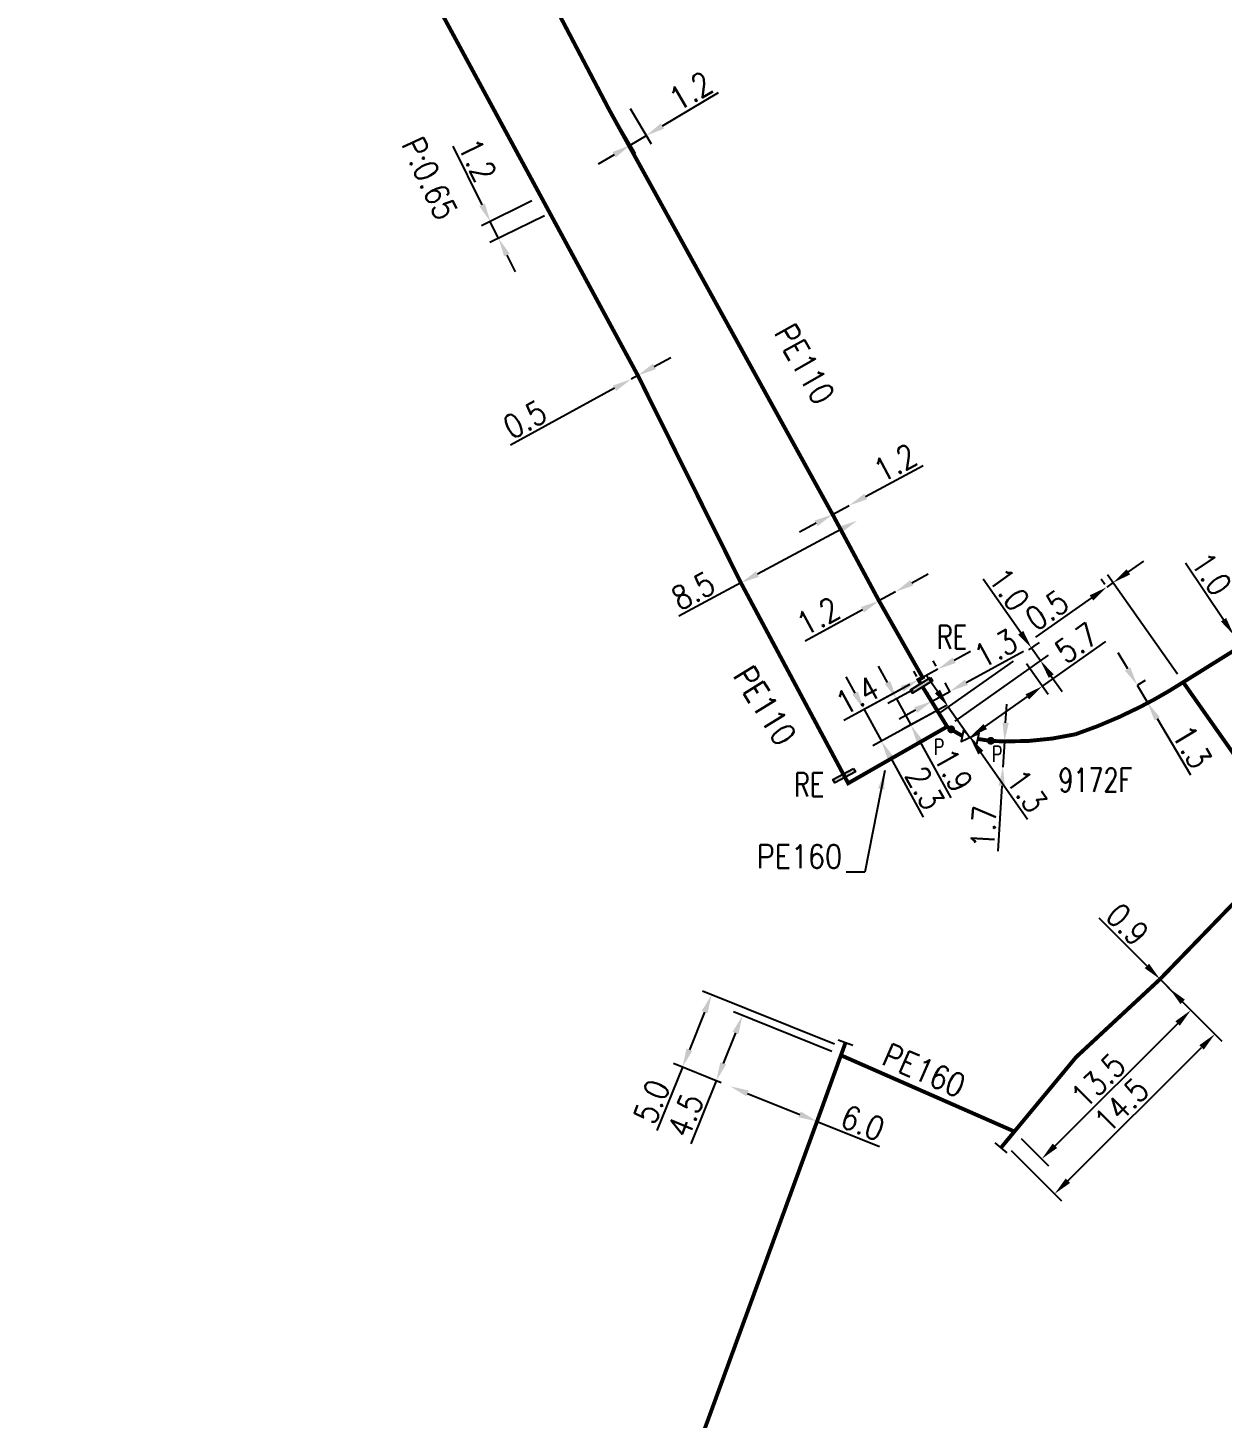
# Model space of a CAD drawing. Header units: millimetres. Extents: x 150994 to 151987, y 125997 to 127005.
# Drawn here: x 151281.9 to 151358.4, y 126836.5 to 126925.6 of the extents above; entities that cross this region are included whole.
import ezdxf
from ezdxf.enums import TextEntityAlignment as Align

# ---------------------------------------------------------------- set-up
doc = ezdxf.new("R2010")
doc.units = ezdxf.units.MM
doc.header["$PDMODE"] = 34
doc.linetypes.add('L_100_PE', pattern=[14, 10, -1.5, 1, -1.5])
doc.layers.get('0').update_dxf_attribs({"linetype": 'CONTINUOUS'})
doc.layers.get('Defpoints').update_dxf_attribs({"linetype": 'CONTINUOUS'})
for name, color, linetype in [('L_140', 3, 'CONTINUOUS'), ('L_300', 7, 'CONTINUOUS'), ('L_340', 7, 'CONTINUOUS')]:
    doc.layers.add(name, color=color, linetype=linetype)
doc.styles.add('G_ROMANS', font='ROMANS.SHX', dxfattribs={"width": 0.75})
doc.styles.get("Standard").update_dxf_attribs({"font": 'romans.shx', "width": 0.85})
doc.dimstyles.get("Standard").update_dxf_attribs({"dimtxt": 1.5, "dimasz": 1.2, "dimexe": 0.625, "dimexo": 0.625, "dimgap": 0.25, "dimtad": 1, "dimdec": 1, "dimzin": 0, "dimdsep": 46, "dimtxsty": 'Standard', "dimcen": -0.5, "dimadec": 0, "dimazin": 0, "dimtfac": 1, "dimtdec": 1, "dimtmove": 0, "dimatfit": 3, "dimfxl": 0, "dimtolj": 1, "dimtzin": 0, "dimarcsym": 0})

# ---------------------------------------------------------------- blocks, each defined once
blk = doc.blocks.new('*D816')
at = {"layer": 'Defpoints', "color": 0, "linetype": 'Continuous', "transparency": 16777216}
for p in [(151354.463, 126864.667), (151356.443, 126862.682), (151345.133, 126854.904)]:
    blk.add_point(p, dxfattribs=at)
at = {"layer": 'L_140', "color": 0, "linetype": 'Continuous', "lineweight": -2, "transparency": 16777216}
for p, q in [((151354.904, 126864.225), (151356.884, 126862.239)), ((151347.734, 126853.996), (151355.593, 126861.834)), ((151345.575, 126854.461), (151347.325, 126852.706))]:
    blk.add_line(p, q, dxfattribs=at)
at = {"layer": 'L_140', "color": 0, "linetype": 'Continuous', "transparency": 16777216}
for points in [[(151355.452, 126861.976), (151355.734, 126861.693), (151356.443, 126862.682)], [(151347.592, 126854.138), (151347.875, 126853.854), (151346.884, 126853.149)]]:
    blk.add_solid(points, dxfattribs=at)
at = {"layer": 'L_140', "color": 0, "linetype": 'Continuous', "transparency": 16777216, "insert": (151350.501, 126858.168), "char_height": 1.5, "attachment_point": 5, "rotation": 44.92164}
blk.add_mtext('\\A1;13.5', dxfattribs=at)
blk = doc.blocks.new('*D817')
at = {"layer": 'Defpoints', "color": 0, "linetype": 'Continuous', "transparency": 16777216}
for p in [(151354.463, 126864.667), (151357.976, 126861.145), (151344.492, 126854.131)]:
    blk.add_point(p, dxfattribs=at)
at = {"layer": 'L_340', "color": 0, "linetype": 'Continuous', "lineweight": -2, "transparency": 16777216}
for p, q in [((151354.904, 126864.225), (151358.417, 126860.702)), ((151348.558, 126851.753), (151357.126, 126860.297)), ((151344.934, 126853.688), (151348.15, 126850.463))]:
    blk.add_line(p, q, dxfattribs=at)
at = {"layer": 'L_340', "color": 0, "linetype": 'Continuous', "transparency": 16777216}
for points in [[(151356.985, 126860.439), (151357.267, 126860.156), (151357.976, 126861.145)], [(151348.417, 126851.895), (151348.699, 126851.611), (151347.709, 126850.906)]]:
    blk.add_solid(points, dxfattribs=at)
at = {"layer": 'L_340', "color": 0, "linetype": 'Continuous', "transparency": 16777216, "insert": (151351.994, 126856.592), "char_height": 1.5, "attachment_point": 5, "rotation": 44.92164}
blk.add_mtext('\\A1;14.5', dxfattribs=at)
blk = doc.blocks.new('*D818')
at = {"layer": 'Defpoints', "color": 0, "linetype": 'Continuous', "transparency": 16777216}
for p in [(151354.463, 126864.667), (151355.063, 126864.065), (151355.063, 126864.065)]:
    blk.add_point(p, dxfattribs=at)
at = {"layer": 'L_140', "color": 0, "linetype": 'Continuous', "lineweight": -2, "transparency": 16777216}
for p, q in [((151353.615, 126865.517), (151350.571, 126868.569)), ((151355.063, 126864.065), (151354.463, 126864.667)), ((151355.91, 126863.216), (151356.758, 126862.366))]:
    blk.add_line(p, q, dxfattribs=at)
at = {"layer": 'L_140', "color": 0, "linetype": 'Continuous', "transparency": 16777216}
for points in [[(151353.757, 126865.658), (151353.474, 126865.376), (151354.463, 126864.667)], [(151356.052, 126863.357), (151355.769, 126863.075), (151355.063, 126864.065)]]:
    blk.add_solid(points, dxfattribs=at)
at = {"layer": 'L_140', "color": 0, "linetype": 'Continuous', "transparency": 16777216, "insert": (151352.378, 126868.174), "char_height": 1.5, "attachment_point": 5, "rotation": 314.92164}
blk.add_mtext('\\A1;0.9', dxfattribs=at)
blk = doc.blocks.new('*D819')
at = {"layer": 'Defpoints', "color": 0, "linetype": 'Continuous', "transparency": 16777216}
for p in [(151334.018, 126859.79), (151326.029, 126858.159), (151326.923, 126857.799)]:
    blk.add_point(p, dxfattribs=at)
at = {"layer": 'L_140', "color": 0, "linetype": 'Continuous', "lineweight": -2, "transparency": 16777216}
for p, q in [((151333.438, 126860.024), (151327.132, 126862.566)), ((151327.263, 126861.22), (151326.478, 126859.272)), ((151326.344, 126858.032), (151325.449, 126858.393)), ((151326.029, 126858.159), (151324.394, 126854.105))]:
    blk.add_line(p, q, dxfattribs=at)
at = {"layer": 'L_140', "color": 0, "linetype": 'Continuous', "transparency": 16777216}
for points in [[(151327.078, 126861.295), (151327.449, 126861.145), (151327.712, 126862.333)], [(151326.292, 126859.347), (151326.663, 126859.197), (151326.029, 126858.159)]]:
    blk.add_solid(points, dxfattribs=at)
at = {"layer": 'L_140', "color": 0, "linetype": 'Continuous', "transparency": 16777216, "insert": (151324.06, 126855.95), "char_height": 1.5, "attachment_point": 5, "rotation": 68.03891}
blk.add_mtext('\\A1;4.5', dxfattribs=at)
blk = doc.blocks.new('*D820')
at = {"layer": 'Defpoints', "color": 0, "linetype": 'Continuous', "transparency": 16777216}
for p in [(151326.923, 126857.799), (151326.923, 126857.799), (151332.488, 126855.555)]:
    blk.add_point(p, dxfattribs=at)
at = {"layer": 'L_140', "color": 0, "linetype": 'Continuous', "lineweight": -2, "transparency": 16777216}
for p, q in [((151328.036, 126857.35), (151331.375, 126856.004)), ((151332.488, 126855.555), (151336.486, 126853.943))]:
    blk.add_line(p, q, dxfattribs=at)
at = {"layer": 'L_140', "color": 0, "linetype": 'Continuous', "transparency": 16777216}
for points in [[(151328.111, 126857.535), (151327.961, 126857.164), (151326.923, 126857.799)], [(151331.45, 126856.189), (151331.3, 126855.818), (151332.488, 126855.555)]]:
    blk.add_solid(points, dxfattribs=at)
at = {"layer": 'L_140', "color": 0, "linetype": 'Continuous', "transparency": 16777216, "insert": (151335.417, 126855.452), "char_height": 1.5, "attachment_point": 5, "rotation": 338.03891}
blk.add_mtext('\\A1;6.0', dxfattribs=at)
blk = doc.blocks.new('*D821')
at = {"layer": 'Defpoints', "color": 0, "linetype": 'Continuous', "transparency": 16777216}
for p in [(151334.189, 126860.26), (151323.863, 126859.033), (151326.923, 126857.799)]:
    blk.add_point(p, dxfattribs=at)
at = {"layer": 'L_340', "color": 0, "linetype": 'Continuous', "lineweight": -2, "transparency": 16777216}
for p, q in [((151333.61, 126860.494), (151325.153, 126863.904)), ((151325.284, 126862.557), (151324.312, 126860.146)), ((151326.344, 126858.032), (151323.283, 126859.266)), ((151323.863, 126859.033), (151322.228, 126854.978))]:
    blk.add_line(p, q, dxfattribs=at)
at = {"layer": 'L_340', "color": 0, "linetype": 'Continuous', "transparency": 16777216}
for points in [[(151325.099, 126862.632), (151325.47, 126862.482), (151325.733, 126863.67)], [(151324.126, 126860.22), (151324.497, 126860.071), (151323.863, 126859.033)]]:
    blk.add_solid(points, dxfattribs=at)
at = {"layer": 'L_340', "color": 0, "linetype": 'Continuous', "transparency": 16777216, "insert": (151321.894, 126856.823), "char_height": 1.5, "attachment_point": 5, "rotation": 68.03891}
blk.add_mtext('\\A1;5.0', dxfattribs=at)
blk = doc.blocks.new('L_340_07')
at = {"color": 0, "linetype": 'Continuous', "const_width": 0.25, "flags": 128}
blk.add_lwpolyline([(0, 0), (0.35, 0)], dxfattribs=at)
at = {"color": 0, "linetype": 'Continuous', "flags": 128}
blk.add_lwpolyline([(0.35, -0.5), (0.35, 0.5)], dxfattribs=at)
at = {"color": 0, "linetype": 'Continuous', "width": 0.75, "flags": 3}
for tag, p in [('DEF_LEG', (0.723, -3.465)), ('DEF_COUP', (0.723, -5.965)), ('DEF_TYPE', (0.723, -8.465))]:
    blk.add_attdef(tag, text='', height=1.2, dxfattribs=at).set_placement(p, align=Align.MIDDLE)
blk = doc.blocks.new('*D842')
at = {"layer": 'Defpoints', "color": 0, "linetype": 'Continuous', "transparency": 16777216}
for p in [(151351.048, 126889.786), (151351.289, 126889.445), (151355.946, 126883.695)]:
    blk.add_point(p, dxfattribs=at)
at = {"layer": 'L_140', "color": 0, "linetype": 'Continuous', "lineweight": -2, "transparency": 16777216}
for p, q in [((151352.439, 126890.765), (151353.42, 126891.455)), ((151355.586, 126884.206), (151351.098, 126890.585)), ((151350.929, 126889.956), (151350.689, 126890.297)), ((151351.457, 126890.074), (151351.048, 126889.786)), ((151350.067, 126889.096), (151346.492, 126886.58))]:
    blk.add_line(p, q, dxfattribs=at)
at = {"layer": 'L_140', "color": 0, "linetype": 'Continuous', "transparency": 16777216}
for points in [[(151352.324, 126890.928), (151352.554, 126890.601), (151351.457, 126890.074)], [(151349.952, 126889.259), (151350.182, 126888.932), (151351.048, 126889.786)]]:
    blk.add_solid(points, dxfattribs=at)
at = {"layer": 'L_140', "color": 0, "linetype": 'Continuous', "transparency": 16777216, "insert": (151347.213, 126888.311), "char_height": 1.5, "attachment_point": 5, "rotation": 35.12962}
blk.add_mtext('\\A1;0.5', dxfattribs=at)
blk = doc.blocks.new('*D843')
at = {"layer": 'Defpoints', "color": 0, "linetype": 'Continuous', "transparency": 16777216}
for p in [(151359.201, 126886.704), (151359.201, 126886.704), (151359.665, 126886.016)]:
    blk.add_point(p, dxfattribs=at)
at = {"layer": 'L_140', "color": 0, "linetype": 'Continuous', "lineweight": -2, "transparency": 16777216}
for p, q in [((151358.53, 126887.699), (151356.094, 126891.315)), ((151359.665, 126886.016), (151359.201, 126886.704)), ((151360.335, 126885.021), (151361.006, 126884.026))]:
    blk.add_line(p, q, dxfattribs=at)
at = {"layer": 'L_140', "color": 0, "linetype": 'Continuous', "transparency": 16777216}
for points in [[(151358.696, 126887.811), (151358.364, 126887.588), (151359.201, 126886.704)], [(151360.501, 126885.133), (151360.169, 126884.909), (151359.665, 126886.016)]]:
    blk.add_solid(points, dxfattribs=at)
at = {"layer": 'L_140', "color": 0, "linetype": 'Continuous', "transparency": 16777216, "insert": (151357.759, 126890.634), "char_height": 1.5, "attachment_point": 5, "rotation": 303.97425}
blk.add_mtext('\\A1;1.0', dxfattribs=at)
blk = doc.blocks.new('*D845')
at = {"layer": 'Defpoints', "color": 0, "linetype": 'Continuous', "transparency": 16777216}
for p in [(151334.538, 126895.017), (151334.538, 126895.017), (151333.482, 126894.447)]:
    blk.add_point(p, dxfattribs=at)
at = {"layer": 'L_140', "color": 0, "linetype": 'Continuous', "lineweight": -2, "transparency": 16777216}
for p, q in [((151335.595, 126895.586), (151339.282, 126897.575)), ((151333.482, 126894.447), (151334.538, 126895.017)), ((151332.426, 126893.878), (151331.37, 126893.308))]:
    blk.add_line(p, q, dxfattribs=at)
at = {"layer": 'L_140', "color": 0, "linetype": 'Continuous', "transparency": 16777216}
for points in [[(151335.5, 126895.762), (151335.69, 126895.41), (151334.538, 126895.017)], [(151332.331, 126894.054), (151332.521, 126893.701), (151333.482, 126894.447)]]:
    blk.add_solid(points, dxfattribs=at)
at = {"layer": 'L_140', "color": 0, "linetype": 'Continuous', "transparency": 16777216, "insert": (151337.492, 126897.746), "char_height": 1.5, "attachment_point": 5, "rotation": 28.33823}
blk.add_mtext('\\A1;1.2', dxfattribs=at)
blk = doc.blocks.new('*D846')
at = {"layer": 'Defpoints', "color": 0, "linetype": 'Continuous', "transparency": 16777216}
for p in [(151335.06, 126894.05), (151335.06, 126894.05), (151327.612, 126890.058)]:
    blk.add_point(p, dxfattribs=at)
at = {"layer": 'L_140', "color": 0, "linetype": 'Continuous', "lineweight": -2, "transparency": 16777216}
for p, q in [((151334.002, 126893.483), (151328.67, 126890.625)), ((151327.612, 126890.058), (151323.63, 126887.924))]:
    blk.add_line(p, q, dxfattribs=at)
at = {"layer": 'L_140', "color": 0, "linetype": 'Continuous', "transparency": 16777216}
for points in [[(151333.908, 126893.659), (151334.097, 126893.307), (151335.06, 126894.05)], [(151328.575, 126890.801), (151328.764, 126890.449), (151327.612, 126890.058)]]:
    blk.add_solid(points, dxfattribs=at)
at = {"layer": 'L_140', "color": 0, "linetype": 'Continuous', "transparency": 16777216, "insert": (151324.555, 126889.555), "char_height": 1.5, "attachment_point": 5, "rotation": 28.19027}
blk.add_mtext('\\A1;8.5', dxfattribs=at)
blk = doc.blocks.new('*D847')
at = {"layer": 'Defpoints', "color": 0, "linetype": 'Continuous', "transparency": 16777216}
for p in [(151345.552, 126885.409), (151340.896, 126882.122), (151342.28, 126880.161)]:
    blk.add_point(p, dxfattribs=at)
at = {"layer": 'L_300', "color": 0, "linetype": 'Continuous', "lineweight": -2, "transparency": 16777216}
for p, q in [((151345.042, 126885.049), (151340.385, 126881.761)), ((151340.204, 126883.102), (151339.512, 126884.083)), ((151340.896, 126882.122), (151342.28, 126880.161)), ((151342.972, 126879.181), (151345.978, 126874.922))]:
    blk.add_line(p, q, dxfattribs=at)
at = {"layer": 'L_300', "color": 0, "linetype": 'Continuous', "transparency": 16777216}
for points in [[(151340.367, 126883.218), (151340.04, 126882.987), (151340.896, 126882.122)], [(151343.135, 126879.296), (151342.808, 126879.065), (151342.28, 126880.161)]]:
    blk.add_solid(points, dxfattribs=at)
at = {"layer": 'L_300', "color": 0, "linetype": 'Continuous', "transparency": 16777216, "insert": (151345.933, 126876.72), "char_height": 1.5, "attachment_point": 5, "rotation": 305.21775}
blk.add_mtext('\\A1;1.3', dxfattribs=at)
blk = doc.blocks.new('*D848')
at = {"layer": 'Defpoints', "color": 0, "linetype": 'Continuous', "transparency": 16777216}
for p in [(151345.552, 126885.409), (151346.937, 126883.448), (151342.28, 126880.161)]:
    blk.add_point(p, dxfattribs=at)
at = {"layer": 'L_300', "color": 0, "linetype": 'Continuous', "lineweight": -2, "transparency": 16777216}
for p, q in [((151346.937, 126883.448), (151350.993, 126886.312)), ((151345.913, 126884.898), (151347.297, 126882.938)), ((151343.26, 126880.853), (151345.956, 126882.756))]:
    blk.add_line(p, q, dxfattribs=at)
at = {"layer": 'L_300', "color": 0, "linetype": 'Continuous', "transparency": 16777216}
for points in [[(151345.841, 126882.92), (151346.072, 126882.593), (151346.937, 126883.448)], [(151343.145, 126881.017), (151343.376, 126880.69), (151342.28, 126880.161)]]:
    blk.add_solid(points, dxfattribs=at)
at = {"layer": 'L_300', "color": 0, "linetype": 'Continuous', "transparency": 16777216, "insert": (151349.121, 126886.214), "char_height": 1.5, "attachment_point": 5, "rotation": 35.21775}
blk.add_mtext('\\A1;5.7', dxfattribs=at)
blk = doc.blocks.new('*D849')
at = {"layer": 'Defpoints', "color": 0, "linetype": 'Continuous', "transparency": 16777216}
for p in [(151345.553, 126885.409), (151346.228, 126885.886), (151340.824, 126880.847)]:
    blk.add_point(p, dxfattribs=at)
at = {"layer": 'L_140', "color": 0, "linetype": 'Continuous', "lineweight": -2, "transparency": 16777216}
for p, q in [((151345.536, 126886.866), (151343.12, 126890.288)), ((151346.063, 126885.769), (151346.738, 126886.246)), ((151341.335, 126881.208), (151347.315, 126885.429)), ((151346.804, 126885.069), (151346.228, 126885.886)), ((151347.496, 126884.088), (151348.188, 126883.108))]:
    blk.add_line(p, q, dxfattribs=at)
at = {"layer": 'L_140', "color": 0, "linetype": 'Continuous', "transparency": 16777216}
for points in [[(151345.699, 126886.981), (151345.372, 126886.751), (151346.228, 126885.886)], [(151347.66, 126884.204), (151347.333, 126883.973), (151346.804, 126885.069)]]:
    blk.add_solid(points, dxfattribs=at)
at = {"layer": 'L_140', "color": 0, "linetype": 'Continuous', "transparency": 16777216, "insert": (151344.799, 126889.644), "char_height": 1.5, "attachment_point": 5, "rotation": 305.21775}
blk.add_mtext('\\A1;1.0', dxfattribs=at)
blk = doc.blocks.new('*D850')
at = {"layer": 'Defpoints', "color": 0, "linetype": 'Continuous', "transparency": 16777216}
for p in [(151339.186, 126883.502), (151341.326, 126882.507), (151338.492, 126880.958)]:
    blk.add_point(p, dxfattribs=at)
at = {"layer": 'L_340', "color": 0, "linetype": 'Continuous', "lineweight": -2, "transparency": 16777216}
for p, q in [((151337.005, 126883.678), (151336.429, 126884.731)), ((151338.637, 126883.203), (151337.032, 126882.325)), ((151337.581, 126882.625), (151338.492, 126880.958)), ((151340.777, 126882.207), (151337.944, 126880.658)), ((151339.068, 126879.905), (151341.049, 126876.283))]:
    blk.add_line(p, q, dxfattribs=at)
at = {"layer": 'L_340', "color": 0, "linetype": 'Continuous', "transparency": 16777216}
for points in [[(151337.18, 126883.774), (151336.829, 126883.582), (151337.581, 126882.625)], [(151339.243, 126880.001), (151338.892, 126879.809), (151338.492, 126880.958)]]:
    blk.add_solid(points, dxfattribs=at)
at = {"layer": 'L_340', "color": 0, "linetype": 'Continuous', "transparency": 16777216, "insert": (151341.224, 126878.047), "char_height": 1.5, "attachment_point": 5, "rotation": 298.67144}
blk.add_mtext('\\A1;1.9', dxfattribs=at)
blk = doc.blocks.new('*D851')
at = {"layer": 'Defpoints', "color": 0, "linetype": 'Continuous', "transparency": 16777216}
for p in [(151340.222, 126884.525), (151339.186, 126883.502), (151340.414, 126884.174)]:
    blk.add_point(p, dxfattribs=at)
at = {"layer": 'L_140', "color": 0, "linetype": 'Continuous', "lineweight": -2, "transparency": 16777216}
for p, q in [((151341.275, 126885.101), (151342.328, 126885.677)), ((151338.886, 126884.051), (151338.694, 126884.402)), ((151340.222, 126884.525), (151338.994, 126883.853)), ((151340.114, 126884.722), (151339.922, 126885.073)), ((151337.941, 126883.278), (151334.212, 126881.239))]:
    blk.add_line(p, q, dxfattribs=at)
at = {"layer": 'L_140', "color": 0, "linetype": 'Continuous', "transparency": 16777216}
for points in [[(151341.179, 126885.276), (151341.371, 126884.925), (151340.222, 126884.525)], [(151337.845, 126883.453), (151338.037, 126883.102), (151338.994, 126883.853)]]:
    blk.add_solid(points, dxfattribs=at)
at = {"layer": 'L_140', "color": 0, "linetype": 'Continuous', "transparency": 16777216, "insert": (151335.07, 126882.848), "char_height": 1.5, "attachment_point": 5, "rotation": 28.67144}
blk.add_mtext('\\A1;1.4', dxfattribs=at)
blk = doc.blocks.new('*D852')
at = {"layer": 'Defpoints', "color": 0, "linetype": 'Continuous', "transparency": 16777216}
for p in [(151340.996, 126883.109), (151341.326, 126882.507), (151340.185, 126881.883)]:
    blk.add_point(p, dxfattribs=at)
at = {"layer": 'L_140', "color": 0, "linetype": 'Continuous', "lineweight": -2, "transparency": 16777216}
for p, q in [((151342.049, 126883.685), (151345.725, 126885.695)), ((151341.026, 126883.055), (151340.697, 126883.657)), ((151339.885, 126882.432), (151339.556, 126883.034)), ((151339.856, 126882.485), (151340.996, 126883.109)), ((151338.803, 126881.909), (151337.75, 126881.334))]:
    blk.add_line(p, q, dxfattribs=at)
at = {"layer": 'L_140', "color": 0, "linetype": 'Continuous', "transparency": 16777216}
for points in [[(151341.953, 126883.86), (151342.145, 126883.509), (151340.996, 126883.109)], [(151338.707, 126882.085), (151338.899, 126881.734), (151339.856, 126882.485)]]:
    blk.add_solid(points, dxfattribs=at)
at = {"layer": 'L_140', "color": 0, "linetype": 'Continuous', "transparency": 16777216, "insert": (151343.934, 126885.855), "char_height": 1.5, "attachment_point": 5, "rotation": 28.67144}
blk.add_mtext('\\A1;1.3', dxfattribs=at)
blk = doc.blocks.new('L_340_21')
at = {"linetype": 'Continuous'}
blk.add_hatch(color=0, dxfattribs=at).paths.add_polyline_path([(0.125, 0.75), (-0.125, 0.75), (-0.125, -0.75), (0.125, -0.75)])
at = {"color": 0, "linetype": 'Continuous'}
blk.add_lwpolyline([(-0.125, 0.75), (0.125, 0.75), (0.125, -0.75), (-0.125, -0.75)], close=True, dxfattribs=at)
at = {"color": 0, "linetype": 'Continuous', "style": 'G_ROMANS', "width": 0.75}
for tag, height, flags, p in [('RE', 1.5, 8, (0, 3)), ('DEF_LEG', 1.2, 3, (0, -5)), ('DEF_COUP', 1.2, 3, (0, -7.5)), ('DEF_TYPE', 1.2, 3, (0, -10))]:
    blk.add_attdef(tag, text='', height=height, dxfattribs=dict(at, flags=flags)).set_placement(p, align=Align.MIDDLE)
blk = doc.blocks.new('L_300_09')
at = {"color": 0, "linetype": 'Continuous', "flags": 128}
blk.add_lwpolyline([(0.5, -0.375), (-0.5, 0.375), (-0.5, -0.375), (0.5, 0.375), (0.5, -0.375)], dxfattribs=at)
at = {"color": 0, "linetype": 'Continuous', "width": 0.75}
blk.add_attdef('NUM', text='', height=1, dxfattribs=at).set_placement((0, 1.691), align=Align.MIDDLE_CENTER)
at = {"color": 0, "linetype": 'Continuous', "width": 0.75, "flags": 3}
for tag, p in [('DEF_LEG', (0, -5)), ('DEF_COUP', (0, -7.5)), ('DEF_TYPE', (0, -10))]:
    blk.add_attdef(tag, text='', height=1.2, dxfattribs=at).set_placement(p, align=Align.MIDDLE)
blk = doc.blocks.new('*D853')
at = {"layer": 'Defpoints', "color": 0, "linetype": 'Continuous', "transparency": 16777216}
for p in [(151338.988, 126883.85), (151341.326, 126882.507), (151336.607, 126879.927)]:
    blk.add_point(p, dxfattribs=at)
at = {"layer": 'L_140', "color": 0, "linetype": 'Continuous', "lineweight": -2, "transparency": 16777216}
for p, q in [((151334.928, 126882.998), (151334.352, 126884.05)), ((151338.44, 126883.55), (151334.955, 126881.645)), ((151335.503, 126881.945), (151336.607, 126879.927)), ((151340.777, 126882.207), (151336.058, 126879.627)), ((151337.183, 126878.874), (151339.28, 126875.038))]:
    blk.add_line(p, q, dxfattribs=at)
at = {"layer": 'L_140', "color": 0, "linetype": 'Continuous', "transparency": 16777216}
for points in [[(151335.103, 126883.094), (151334.752, 126882.902), (151335.503, 126881.945)], [(151337.358, 126878.97), (151337.007, 126878.778), (151336.607, 126879.927)]]:
    blk.add_solid(points, dxfattribs=at)
at = {"layer": 'L_140', "color": 0, "linetype": 'Continuous', "transparency": 16777216, "insert": (151339.396, 126876.91), "char_height": 1.5, "attachment_point": 5, "rotation": 298.67144}
blk.add_mtext('\\A1;2.3', dxfattribs=at)
blk = doc.blocks.new('*D854')
at = {"layer": 'Defpoints', "color": 0, "linetype": 'Continuous', "transparency": 16777216}
for p in [(151336.455, 126888.913), (151337.508, 126889.488), (151337.508, 126889.488)]:
    blk.add_point(p, dxfattribs=at)
at = {"layer": 'L_140', "color": 0, "linetype": 'Continuous', "lineweight": -2, "transparency": 16777216}
for p, q in [((151338.561, 126890.064), (151339.614, 126890.64)), ((151337.508, 126889.488), (151336.455, 126888.913)), ((151335.402, 126888.337), (151331.727, 126886.327))]:
    blk.add_line(p, q, dxfattribs=at)
at = {"layer": 'L_140', "color": 0, "linetype": 'Continuous', "transparency": 16777216}
for points in [[(151338.465, 126890.24), (151338.657, 126889.889), (151337.508, 126889.488)], [(151335.306, 126888.512), (151335.498, 126888.161), (151336.455, 126888.913)]]:
    blk.add_solid(points, dxfattribs=at)
at = {"layer": 'L_140', "color": 0, "linetype": 'Continuous', "transparency": 16777216, "insert": (151332.558, 126887.921), "char_height": 1.5, "attachment_point": 5, "rotation": 28.67144}
blk.add_mtext('\\A1;1.2', dxfattribs=at)
blk = doc.blocks.new('*D855')
at = {"layer": 'Defpoints', "color": 0, "linetype": 'Continuous', "transparency": 16777216}
for p in [(151353, 126883.511), (151352.5, 126883.216), (151353.162, 126882.097)]:
    blk.add_point(p, dxfattribs=at)
at = {"layer": 'L_140', "color": 0, "linetype": 'Continuous', "lineweight": -2, "transparency": 16777216}
for p, q in [((151352.389, 126884.544), (151351.778, 126885.577)), ((151353, 126883.511), (151353.661, 126882.393)), ((151353.038, 126883.534), (151353.537, 126883.83)), ((151353.7, 126882.415), (151354.199, 126882.711)), ((151354.272, 126881.36), (151356.405, 126877.754))]:
    blk.add_line(p, q, dxfattribs=at)
at = {"layer": 'L_140', "color": 0, "linetype": 'Continuous', "transparency": 16777216}
for points in [[(151352.561, 126884.646), (151352.216, 126884.442), (151353, 126883.511)], [(151354.445, 126881.462), (151354.1, 126881.258), (151353.661, 126882.393)]]:
    blk.add_solid(points, dxfattribs=at)
at = {"layer": 'L_140', "color": 0, "linetype": 'Continuous', "transparency": 16777216, "insert": (151356.505, 126879.55), "char_height": 1.5, "attachment_point": 5, "rotation": 300.60676}
blk.add_mtext('\\A1;1.3', dxfattribs=at)
blk = doc.blocks.new('*D856')
at = {"layer": 'Defpoints', "color": 0, "linetype": 'Continuous', "transparency": 16777216}
for p in [(151344.495, 126879.901), (151344.394, 126878.255), (151344.394, 126878.255)]:
    blk.add_point(p, dxfattribs=at)
at = {"layer": 'L_140', "color": 0, "linetype": 'Continuous', "lineweight": -2, "transparency": 16777216}
for p, q in [((151344.568, 126881.099), (151344.642, 126882.297)), ((151344.495, 126879.901), (151344.394, 126878.255)), ((151344.321, 126877.057), (151344.064, 126872.875))]:
    blk.add_line(p, q, dxfattribs=at)
at = {"layer": 'L_140', "color": 0, "linetype": 'Continuous', "transparency": 16777216}
for points in [[(151344.369, 126881.111), (151344.768, 126881.087), (151344.495, 126879.901)], [(151344.121, 126877.069), (151344.52, 126877.045), (151344.394, 126878.255)]]:
    blk.add_solid(points, dxfattribs=at)
at = {"layer": 'L_140', "color": 0, "linetype": 'Continuous', "transparency": 16777216, "insert": (151343.158, 126874.428), "char_height": 1.5, "attachment_point": 5, "rotation": 86.49416}
blk.add_mtext('\\A1;1.7', dxfattribs=at)
blk = doc.blocks.new('*D999')
at = {"layer": 'Defpoints', "color": 0, "linetype": 'Continuous', "transparency": 16777216}
for p in [(151320.193, 126921.004), (151319.162, 126920.391), (151321.55, 126918.723)]:
    blk.add_point(p, dxfattribs=at)
at = {"layer": 'L_140', "color": 0, "linetype": 'Continuous', "lineweight": -2, "transparency": 16777216}
for p, q in [((151322.582, 126919.337), (151326.182, 126921.479)), ((151319.482, 126919.854), (151320.838, 126917.573)), ((151320.513, 126920.467), (151321.87, 126918.186)), ((151320.519, 126918.11), (151321.55, 126918.723)), ((151319.488, 126917.497), (151318.456, 126916.883))]:
    blk.add_line(p, q, dxfattribs=at)
at = {"layer": 'L_140', "color": 0, "linetype": 'Continuous', "transparency": 16777216}
for points in [[(151322.479, 126919.509), (151322.684, 126919.165), (151321.55, 126918.723)], [(151319.385, 126917.668), (151319.59, 126917.325), (151320.519, 126918.11)]]:
    blk.add_solid(points, dxfattribs=at)
at = {"layer": 'L_140', "color": 0, "linetype": 'Continuous', "transparency": 16777216, "insert": (151324.386, 126921.574), "char_height": 1.5, "attachment_point": 5, "rotation": 30.74486}
blk.add_mtext('\\A1;1.2', dxfattribs=at)
blk = doc.blocks.new('*D1004')
at = {"layer": 'Defpoints', "color": 0, "linetype": 'Continuous', "transparency": 16777216}
for p in [(151320.569, 126903.11), (151320.569, 126903.11), (151321.008, 126903.349)]:
    blk.add_point(p, dxfattribs=at)
at = {"layer": 'L_140', "color": 0, "linetype": 'Continuous', "lineweight": -2, "transparency": 16777216}
for p, q in [((151322.061, 126903.925), (151323.113, 126904.501)), ((151321.008, 126903.349), (151320.569, 126903.11)), ((151319.516, 126902.534), (151312.857, 126898.894))]:
    blk.add_line(p, q, dxfattribs=at)
at = {"layer": 'L_140', "color": 0, "linetype": 'Continuous', "transparency": 16777216}
for points in [[(151321.965, 126904.101), (151322.156, 126903.75), (151321.008, 126903.349)], [(151319.42, 126902.709), (151319.612, 126902.358), (151320.569, 126903.11)]]:
    blk.add_solid(points, dxfattribs=at)
at = {"layer": 'L_140', "color": 0, "linetype": 'Continuous', "transparency": 16777216, "insert": (151313.769, 126900.532), "char_height": 1.5, "attachment_point": 5, "rotation": 28.66433}
blk.add_mtext('\\A1;0.5', dxfattribs=at)
blk = doc.blocks.new('*D1005')
at = {"layer": 'Defpoints', "color": 0, "linetype": 'Continuous', "transparency": 16777216}
for p in [(151314.785, 126914.807), (151315.59, 126913.865), (151312.085, 126912.137)]:
    blk.add_point(p, dxfattribs=at)
at = {"layer": 'L_140', "color": 0, "linetype": 'Continuous', "lineweight": -2, "transparency": 16777216}
for p, q in [((151311.023, 126914.291), (151309.172, 126918.049)), ((151314.224, 126914.531), (151310.993, 126912.939)), ((151315.03, 126913.589), (151311.524, 126911.861)), ((151312.085, 126912.137), (151311.554, 126913.215)), ((151312.615, 126911.061), (151313.146, 126909.985))]:
    blk.add_line(p, q, dxfattribs=at)
at = {"layer": 'L_140', "color": 0, "linetype": 'Continuous', "transparency": 16777216}
for points in [[(151311.203, 126914.38), (151310.844, 126914.203), (151311.554, 126913.215)], [(151312.795, 126911.149), (151312.436, 126910.973), (151312.085, 126912.137)]]:
    blk.add_solid(points, dxfattribs=at)
at = {"layer": 'L_140', "color": 0, "linetype": 'Continuous', "transparency": 16777216, "insert": (151310.729, 126917.15), "char_height": 1.5, "attachment_point": 5, "rotation": 296.23254}
blk.add_mtext('\\A1;1.2', dxfattribs=at)
blk = doc.blocks.new('L_300_12')
at = {"color": 0, "linetype": 'Continuous', "const_width": 0.248, "flags": 128}
blk.add_lwpolyline([(-0.126, 0, 1), (0.126, 0, 1)], format="xyb", close=True, dxfattribs=at)
at = {"linetype": 'Continuous', "style": 'G_ROMANS', "width": 0.75}
blk.add_attdef('P', text='', height=1, dxfattribs=at).set_placement((0, 1.331), align=Align.MIDDLE_CENTER)
at = {"color": 0, "linetype": 'Continuous', "width": 0.75, "flags": 3}
for tag, p in [('DEF_LEG', (0, -5)), ('DEF_COUP', (0, -7.5)), ('DEF_TYPE', (0, -10))]:
    blk.add_attdef(tag, text='', height=1.2, dxfattribs=at).set_placement(p, align=Align.MIDDLE)

msp = doc.modelspace()

# ---------------------------------------------------------------- linework, layer by layer
at = {"layer": 'L_140', "linetype": 'L_100_PE', "ltscale": 0.5, "const_width": 0.25, "flags": 128}
for points in [[(151340.824, 126880.847), (151340.824, 126880.847), (151334.481, 126877.22), (151334.22, 126877.707), (151327.612, 126890.058), (151321.008, 126903.349), (151304.477, 126933.866), (151295.075, 126951.557), (151285.318, 126969.875), (151277.189, 126984.675), (151268.805, 127000)], [(151276.739, 127000), (151277.128, 126999.295), (151289.571, 126976.166), (151296.756, 126963.065), (151319.162, 126920.391), (151333.482, 126894.447), (151336.455, 126888.913), (151339.251, 126883.994), (151338.988, 126883.85), (151339.12, 126883.609)], [(151670.359, 126934.932), (151668.655, 126936.593), (151660.426, 126944.62), (151659.311, 126945.744), (151656.768, 126947.729), (151653.172, 126950.791), (151651.499, 126952.224), (151644.663, 126956.981), (151640.465, 126958.651), (151627.681, 126962.012), (151627.681, 126962.012), (151627.681, 126962.012), (151621.832, 126962.869), (151613.175, 126962.877), (151599.137, 126963.041), (151591.188, 126962.933), (151578.028, 126962.992), (151570.205, 126962.822), (151553.895, 126962.344), (151540.355, 126961.04), (151535.119, 126960.21), (151534.621, 126960.151), (151512.479, 126955.929), (151503.014, 126953.41), (151489.728, 126949.274), (151480.866, 126945.966), (151474.583, 126943.02), (151471.615, 126941.763), (151462.849, 126937.82), (151450.26, 126931.546), (151443.135, 126925.95), (151433.035, 126920.725), (151427.071, 126917.408), (151420.633, 126913.096), (151416.529, 126910.578), (151413.883, 126908.936), (151410.447, 126906.734), (151402.682, 126901.779), (151397.459, 126898.549), (151392.358, 126895.425), (151388.475, 126894.225), (151380.036, 126888.543), (151371.782, 126881.491), (151364.213, 126874.737), (151363.075, 126873.562), (151354.463, 126864.667), (151349.085, 126859.672), (151345.133, 126854.904), (151344.492, 126854.131)], [(151363.018, 126873.644), (151355.946, 126883.695)], [(151334.189, 126860.26), (151334.018, 126859.79), (151332.488, 126855.555), (151323.038, 126829.687), (151319.928, 126821.243), (151315.483, 126810.94), (151309.588, 126795.098), (151304.539, 126782.044), (151301.738, 126774.204), (151294.827, 126755.143), (151293.12, 126749.676), (151291.53, 126744.137), (151290.338, 126738.963), (151289.471, 126734.041), (151288.319, 126724.379), (151287.539, 126718.147), (151286.004, 126706.867), (151284.297, 126695.435), (151283.372, 126687.774), (151278.716, 126663.169), (151275.006, 126659.339), (151271.276, 126656.29), (151267.939, 126654.931), (151262.835, 126653.644), (151256.613, 126652.337), (151249.977, 126650.541), (151238.766, 126647.993), (151228.934, 126645.46), (151225.539, 126644.554), (151213.168, 126641.399), (151207.567, 126640.046), (151202.752, 126638.823), (151192.773, 126636.35), (151184.077, 126634.069), (151176.51, 126631.979), (151170.573, 126630.214), (151161.906, 126627.461), (151157.137, 126626.087), (151151.198, 126623.904), (151138.315, 126619.705), (151131.194, 126617.443), (151122.456, 126614.538), (151113.056, 126611.387), (151106.61, 126609.376), (151099.052, 126607.185), (151097.246, 126606.727), (151086.262, 126603.732), (151076.025, 126601.804), (151071.307, 126601.41), (151055.958, 126599.329), (151050.27, 126600.635), (151042.787, 126598.69), (151042.397, 126598.589)], [(151345.133, 126854.904), (151334.018, 126859.79)]]:
    msp.add_lwpolyline(points, dxfattribs=at)
for points in [[(151342.77, 126880.061, 0.042052), (151344.495, 126879.901, 0.060749), (151349.035, 126880.356, 0.035506), (151353.162, 126882.097, 0.025429), (151355.946, 126883.695), (151359.665, 126886.016), (151363.949, 126888.993), (151369.484, 126893.026), (151373.876, 126896.032), (151378.151, 126898.658), (151380.113, 126900.04), (151398.104, 126911.815), (151404.688, 126915.719), (151410.447, 126906.734)], [(151339.251, 126883.396), (151340.185, 126881.883), (151340.824, 126880.847, 0.031907), (151341.79, 126880.262)]]:
    msp.add_lwpolyline(points, format="xyb", dxfattribs=at)

# ---------------------------------------------------------------- block references
at = {"layer": 'L_300', "ltscale": 0.5}
ref = msp.add_blockref('L_300_12', (151341.084, 126880.673), dxfattribs=dict(at, rotation=331.566579255235))
ref.add_attrib('P', 'P', dxfattribs={"layer": '0', "linetype": 'Continuous', "height": 1, "style": 'G_ROMANS', "width": 0.75}).set_placement((151340.297, 126879.546), align=Align.MIDDLE_CENTER)
at = {"layer": 'L_300'}
ref = msp.add_blockref('L_300_09', (151342.28, 126880.161), dxfattribs=dict(at, rotation=348.4229646829488))
ref.add_attrib('NUM', '9172F', dxfattribs={"layer": '0', "color": 0, "linetype": 'Continuous', "height": 1.5, "width": 0.75}).set_placement((151350.311, 126877.427), align=Align.MIDDLE_CENTER)
at = {"layer": 'L_300', "ltscale": 0.5}
ref = msp.add_blockref('L_300_12', (151343.617, 126879.941), dxfattribs=dict(at, rotation=331.566579255235))
ref.add_attrib('P', 'P', dxfattribs={"layer": '0', "linetype": 'Continuous', "height": 1, "style": 'G_ROMANS', "width": 0.75}).set_placement((151344.029, 126879.092), align=Align.MIDDLE_CENTER)
at = {"layer": 'L_340'}
ref = msp.add_blockref('L_340_21', (151339.186, 126883.502), dxfattribs=dict(at, rotation=301.6842278996581))
ref.add_attrib('RE', 'RE', dxfattribs={"layer": '0', "color": 0, "linetype": 'Continuous', "height": 1.5, "width": 0.75, "flags": 8}).set_placement((151341.133, 126886.584), align=Align.MIDDLE)
ref = msp.add_blockref('L_340_21', (151334.22, 126877.707), dxfattribs=dict(at, rotation=298.1482383563268))
ref.add_attrib('RE', 'RE', dxfattribs={"layer": '0', "color": 0, "linetype": 'Continuous', "height": 1.5, "width": 0.75, "flags": 8}).set_placement((151331.98, 126877.131), align=Align.MIDDLE)
for p, rotation in [((151334.189, 126860.26), 69.93001918575249), ((151344.492, 126854.131), 230.3475191855823)]:
    msp.add_blockref('L_340_07', p, dxfattribs=dict(at, rotation=rotation))

# ---------------------------------------------------------------- texts
at = {"layer": 'L_140', "linetype": 'Continuous', "width": 0.85}
for s, rotation, p in [('P:0.65', 294.81413, (151305.826, 126918.175)), ('PE110', 301.9341, (151327.071, 126884.114)), ('PE160', 336.27152, (151336.541, 126859.235))]:
    msp.add_text(s, height=1.5, rotation=rotation, dxfattribs=at).set_placement(p)
msp.add_text('PE110', height=1.5, rotation=299.42009, dxfattribs=at).set_placement((151331.694, 126904.086), align=Align.MIDDLE)
at = {"layer": 'L_140', "linetype": 'Continuous', "insert": (151334.094, 126871.773), "char_height": 1.5, "attachment_point": 9}
msp.add_mtext('PE160', dxfattribs=at)

# ---------------------------------------------------------------- dimensions: what is measured, and where the dimension line sits
at = {"layer": 'L_140', "linetype": 'Continuous'}
for base, p1, p2, angle, picture, middle in [((151321.55, 126918.723), (151319.162, 126920.391), (151320.193, 126921.004), 210.74486, '*D999', (151324.897, 126920.714)), ((151312.085, 126912.137), (151314.785, 126914.807), (151315.59, 126913.865), 116.23254, '*D1005', (151309.832, 126916.708)), ((151320.569, 126903.11), (151321.008, 126903.349), (151320.569, 126903.11), 28.66433, '*D1004', (151314.248, 126899.654)), ((151334.538, 126895.017), (151333.482, 126894.447), (151334.538, 126895.017), 208.33823, '*D845', (151337.966, 126896.865)), ((151335.0597, 126894.0501), (151327.61201, 126890.05831), (151335.0597, 126894.0501), 208.19027, '*D846', (151325.02761, 126888.67313)), ((151346.228, 126885.886), (151340.824, 126880.847), (151345.552, 126885.409), 305.21775, '*D849', (151343.982, 126889.067)), ((151351.048, 126889.786), (151355.946, 126883.695), (151351.289, 126889.445), 35.12962, '*D842', (151347.789, 126887.493)), ((151337.508, 126889.488), (151336.455, 126888.913), (151337.508, 126889.488), 208.67144, '*D854', (151333.038, 126887.044)), ((151340.996, 126883.109), (151340.185, 126881.883), (151341.326, 126882.507), 208.67144, '*D852', (151344.413, 126884.978)), ((151340.222, 126884.525), (151339.186, 126883.502), (151340.414, 126884.174), 208.67144, '*D851', (151335.55, 126881.97)), ((151353, 126883.511), (151353.162, 126882.097), (151352.5, 126883.216), 300.60676, '*D855', (151355.644, 126879.041)), ((151336.607, 126879.927), (151338.988, 126883.85), (151341.326, 126882.507), 118.67144, '*D853', (151338.519, 126876.43)), ((151344.393968829, 126878.25458728), (151344.494866915, 126879.901499414), (151344.393968829, 126878.25458728), 86.494155474, '*D856', (151344.155810035, 126874.36723299)), ((151355.063, 126864.065), (151354.463, 126864.667), (151355.063, 126864.065), 134.92164, '*D818', (151351.67, 126867.468)), ((151356.443, 126862.682), (151345.133, 126854.904), (151354.463, 126864.667), 224.92164, '*D816', (151351.207, 126857.46)), ((151326.029, 126858.159), (151334.018, 126859.79), (151326.923, 126857.799), 68.03891, '*D819', (151324.987, 126855.576)), ((151326.923, 126857.799), (151332.488, 126855.555), (151326.923, 126857.799), 338.03891, '*D820', (151335.043, 126854.524))]:
    dim = msp.add_linear_dim(base=base, p1=p1, p2=p2, angle=angle, dimstyle='Standard', dxfattribs=at)
    dim.commit()
    dim.dimension.update_dxf_attribs({"geometry": picture, "text_midpoint": middle, "dimtype": 160})
dim = msp.add_linear_dim(base=(151359.201, 126886.704), p1=(151359.665, 126886.016), p2=(151359.201, 126886.704), angle=303.97425, text='1.0', dimstyle='Standard', dxfattribs=at)
dim.commit()
dim.dimension.update_dxf_attribs({"geometry": '*D843', "text_midpoint": (151356.929, 126890.075), "dimtype": 160})
at = {"layer": 'L_300', "linetype": 'Continuous'}
dim = msp.add_linear_dim(base=(151346.937, 126883.448), p1=(151342.28, 126880.161), p2=(151345.552, 126885.409), angle=215.21775, dimstyle='Standard', dxfattribs=at)
dim.commit()
dim.dimension.update_dxf_attribs({"geometry": '*D848', "text_midpoint": (151349.698, 126885.397), "dimtype": 160})
dim = msp.add_linear_dim(base=(151340.896, 126882.122), p1=(151342.28, 126880.161), p2=(151345.552, 126885.409), angle=305.21775, text='1.3', dimstyle='Standard', dxfattribs=at)
dim.commit()
dim.dimension.update_dxf_attribs({"geometry": '*D847', "text_midpoint": (151345.116, 126876.143), "dimtype": 160})
at = {"layer": 'L_340', "linetype": 'Continuous'}
for base, p1, p2, angle, picture, middle in [((151338.492, 126880.958), (151339.186, 126883.502), (151341.326, 126882.507), 118.67144, '*D850', (151340.346, 126877.567)), ((151357.976, 126861.145), (151344.492, 126854.131), (151354.463, 126864.667), 224.92164, '*D817', (151352.7, 126855.884)), ((151323.863, 126859.033), (151334.189, 126860.26), (151326.923, 126857.799), 68.03891, '*D821', (151322.821, 126856.449))]:
    dim = msp.add_linear_dim(base=base, p1=p1, p2=p2, angle=angle, dimstyle='Standard', dxfattribs=at)
    dim.commit()
    dim.dimension.update_dxf_attribs({"geometry": picture, "text_midpoint": middle, "dimtype": 160})

# ---------------------------------------------------------------- leaders
at = {"layer": 'L_140', "linetype": 'Continuous'}
msp.add_leader([(151336.828, 126878.035), (151335.544, 126871.523), (151334.344, 126871.523)], dimstyle='Standard', dxfattribs=at)

doc.saveas('drawing.dxf')
